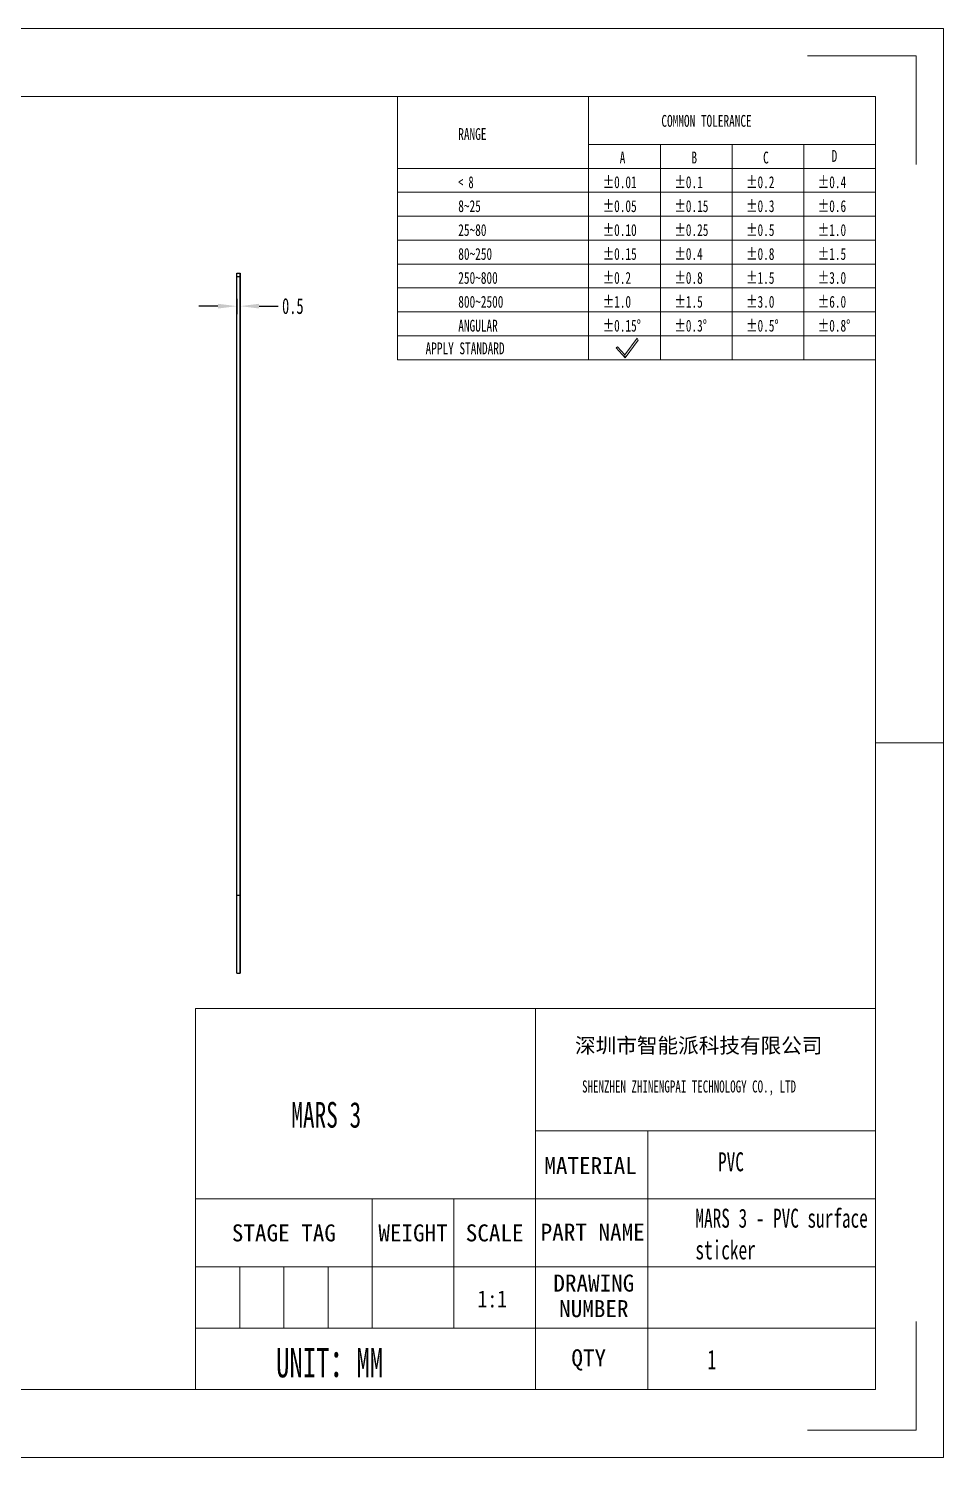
# Model space of a CAD drawing. Header units: millimetres. Extents: x 3628 to 3947, y -242 to -17.
# Drawn here: x 3802.3 to 3946.8, y -242.3 to -16.8 of the extents above; entities that cross this region are included whole.
import ezdxf

# ---------------------------------------------------------------- set-up
doc = ezdxf.new("R2010")
doc.units = ezdxf.units.MM
doc.header["$LTSCALE"] = 16.334999
doc.header["$PDSIZE"] = 0.1
doc.linetypes.add('CENTERX2', pattern=[20.32, 12.7, -2.54, 2.54, -2.54])
doc.linetypes.add('点画线', pattern=[18, 12, -2, 2, -2])
doc.layers.get('0').update_dxf_attribs({"lineweight": 18})
doc.layers.add('中心线层', color=1, linetype='点画线', lineweight=18)
doc.layers.add('尺寸线层', color=3, linetype='Continuous', lineweight=18)
doc.styles.add('SLDTEXTSTYLE4', font='', dxfattribs={"width": 0.7})
doc.styles.add('SLDTEXTSTYLE5', font='', dxfattribs={"width": 0.633333})
doc.styles.get("Standard").update_dxf_attribs({"font": '', "width": 0.667})
doc.styles.add('TEXTSTYLE_2', font='')
doc.styles.add('TEXTSTYLE_3', font='')
doc.styles.get('SLDTEXTSTYLE4').set_extended_font_data('宋体')
doc.styles.get('SLDTEXTSTYLE5').set_extended_font_data('宋体')
doc.styles.get('Standard').set_extended_font_data('仿宋')
doc.styles.get('TEXTSTYLE_2').set_extended_font_data('宋体')
doc.styles.get('TEXTSTYLE_3').set_extended_font_data('宋体')
doc.dimstyles.get("Standard").update_dxf_attribs({"dimtxt": 2.5, "dimasz": 3, "dimexe": 1.25, "dimexo": 0.125, "dimtad": 1, "dimdsep": 46, "dimtxsty": 'Standard', "dimblk": '_CAXARROW', "dimcen": 0.09, "dimdle": 6, "dimadec": 0, "dimazin": 0, "dimtfac": 1, "dimtofl": 0, "dimtmove": 0, "dimatfit": 3, "dimfxl": 0, "dimtolj": 1, "dimarcsym": 0})

# ---------------------------------------------------------------- blocks, each defined once
blk = doc.blocks.new('_CAXARROW')
blk.add_hatch(color=0).paths.add_polyline_path([(0, 0), (-1, 0.125), (-1, -0.125)], flags=0)
blk = doc.blocks.new('*D58')
at = {"layer": 'Defpoints', "color": 0, "linetype": 'CENTERX2'}
for p in [(3835.25, -59.35), (3835.75, -59.35), (3835.75, -60.65)]:
    blk.add_point(p, dxfattribs=at)
at = {"layer": '中心线层', "color": 0, "linetype": 'Continuous', "lineweight": -2}
for p, q in [((3832.25, -60.65), (3829.25, -60.65)), ((3835.25, -59.48), (3835.25, -61.9)), ((3835.75, -59.48), (3835.75, -61.9)), ((3838.75, -60.65), (3841.75, -60.65))]:
    blk.add_line(p, q, dxfattribs=at)
at = {"layer": '中心线层', "color": 0, "linetype": 'CENTERX2', "lineweight": -2, "xscale": 3, "yscale": 3, "zscale": 3}
blk.add_blockref('_CAXARROW', (3835.25, -60.65), dxfattribs=at)
at = {"layer": '中心线层', "color": 0, "linetype": 'CENTERX2', "lineweight": -2, "xscale": 3, "yscale": 3, "zscale": 3, "rotation": 180}
blk.add_blockref('_CAXARROW', (3835.75, -60.65), dxfattribs=at)
at = {"layer": '中心线层', "color": 0, "linetype": 'CENTERX2', "insert": (3844.07, -60.65), "char_height": 2.5, "attachment_point": 5}
blk.add_mtext('\\A1;0.5', dxfattribs=at)

msp = doc.modelspace()

# ---------------------------------------------------------------- linework, layer by layer
at = {"color": 7, "linetype": 'Continuous'}
for p, q in [((3627.90403, -16.84528), (3946.80764, -16.84528)), ((3946.80764, -242.33268), (3946.80764, -16.84528)), ((3925.33265, -21.14028), (3942.51264, -21.14028)), ((3942.51264, -38.32027), (3942.51264, -21.14028)), ((3638.64153, -27.58278), (3936.07014, -27.58278)), ((3936.07014, -231.59519), (3936.07014, -27.58278)), ((3936.07014, -129.58898), (3946.80764, -129.58898)), ((3942.51264, -238.03768), (3942.51264, -220.85769)), ((3638.64153, -231.59519), (3936.07014, -231.59519)), ((3925.33265, -238.03768), (3942.51264, -238.03768)), ((3627.90403, -242.33268), (3946.80764, -242.33268))]:
    msp.add_line(p, q, dxfattribs=at)
for p, q in [((3860.59297, -27.58278), (3860.59297, -69.09522)), ((3890.78384, -27.58278), (3890.78384, -69.09522)), ((3890.78384, -35.13049), (3936.07014, -35.13049)), ((3902.10542, -35.13049), (3902.10542, -69.09522)), ((3913.42699, -35.13049), (3913.42699, -69.09522)), ((3924.74857, -35.13049), (3924.74857, -69.09522)), ((3860.59297, -38.90435), (3936.07014, -38.90435)), ((3860.59297, -42.67821), (3936.07014, -42.67821)), ((3860.59297, -46.45207), (3936.07014, -46.45207)), ((3860.59297, -50.22593), (3936.07014, -50.22593)), ((3860.59297, -53.99979), (3936.07014, -53.99979)), ((3860.59297, -57.77365), (3936.07014, -57.77365)), ((3860.59297, -61.5475), (3936.07014, -61.5475)), ((3860.59297, -65.32136), (3936.07014, -65.32136)), ((3895.34276, -67.05044), (3895.11842, -67.25248)), ((3895.11842, -67.25248), (3896.53263, -68.82276)), ((3896.50928, -68.3457), (3895.34276, -67.05044)), ((3898.45194, -65.71101), (3896.50928, -68.3457)), ((3896.53263, -68.82276), (3898.60444, -66.01292)), ((3898.60444, -66.01292), (3898.45194, -65.71101)), ((3860.59297, -69.09522), (3936.07014, -69.09522)), ((3896.53263, -68.82276), (3896.50928, -68.3457)), ((3896.50928, -68.3457), (3896.53263, -68.82276))]:
    msp.add_line(p, q)
at = {"color": 7, "linetype": 'Continuous', "lineweight": 25}
for p, q in [((3835.24533, -55.97029), (3835.24533, -55.45894)), ((3835.24533, -55.45894), (3835.74533, -55.45894)), ((3835.24533, -55.97029), (3835.74533, -55.97029)), ((3835.74533, -55.97029), (3835.74533, -55.45894)), ((3835.74533, -55.45894), (3835.74539, -55.45894)), ((3835.74539, -55.45894), (3835.74539, -55.97029)), ((3835.23286, -69.59325), (3835.24535, -69.59325)), ((3835.74537, -146.29627), (3835.74537, -146.29627)), ((3835.74537, -154.39627), (3835.74537, -146.29627)), ((3835.74537, -146.29627), (3835.74537, -154.39627)), ((3835.74534, -149.35574), (3835.74534, -151.35575)), ((3835.74535, -151.35575), (3835.74535, -149.35574)), ((3835.24533, -153.60505), (3835.74533, -153.60505)), ((3835.74537, -154.39627), (3835.74537, -154.39627)), ((3835.24533, -155.65969), (3835.23286, -155.65969)), ((3835.24533, -157.04008), (3835.23286, -157.04008)), ((3835.23287, -155.59797), (3835.24533, -155.59797)), ((3835.23286, -158.47085), (3835.24533, -158.47085)), ((3835.24534, -165.90894), (3835.74534, -165.90894)), ((3835.74538, -165.90894), (3835.74534, -165.90894))]:
    msp.add_line(p, q, dxfattribs=at)
at = {"color": 2, "linetype": 'Continuous'}
for p, q in [((3828.69519, -201.5302), (3828.69519, -171.46521)), ((3828.69519, -201.5302), (3828.69519, -171.46521)), ((3828.69519, -171.46521), (3882.38267, -171.46521)), ((3882.38267, -212.26769), (3882.38267, -171.46521)), ((3882.38267, -190.7927), (3882.38267, -171.46521)), ((3882.38267, -171.46521), (3936.07014, -171.46521)), ((3882.38267, -201.5302), (3882.38267, -171.46521)), ((3936.07014, -190.7927), (3936.07014, -171.46521)), ((3882.38267, -190.7927), (3936.07014, -190.7927)), ((3900.12455, -190.7927), (3900.12455, -231.59519)), ((3936.07014, -212.26769), (3936.07014, -190.7927)), ((3828.69519, -231.59519), (3828.69519, -201.5302)), ((3828.69519, -201.5302), (3882.38267, -201.5302)), ((3828.69519, -212.26769), (3828.69519, -201.5302)), ((3828.69519, -201.5302), (3856.61268, -201.5302)), ((3856.61268, -212.26769), (3856.61268, -201.5302)), ((3856.61268, -212.26769), (3856.61268, -201.5302)), ((3856.61268, -201.5302), (3882.38267, -201.5302)), ((3869.49767, -212.26769), (3869.49767, -201.5302)), ((3882.38267, -201.5302), (3936.07014, -201.5302)), ((3882.38267, -212.26769), (3882.38267, -201.5302)), ((3828.69519, -221.93144), (3828.69519, -212.26769)), ((3828.69519, -212.26769), (3856.61268, -212.26769)), ((3828.69519, -212.26769), (3856.61268, -212.26769)), ((3828.69519, -212.26769), (3856.61268, -212.26769)), ((3828.69519, -212.26769), (3828.69519, -221.93144)), ((3835.67456, -212.26769), (3835.67456, -221.93144)), ((3842.65394, -212.26769), (3842.65394, -221.93144)), ((3849.63331, -212.26769), (3849.63331, -221.93144)), ((3856.61268, -221.93144), (3856.61268, -212.26769)), ((3856.61268, -221.93144), (3856.61268, -212.26769)), ((3856.61268, -212.26769), (3882.38267, -212.26769)), ((3856.61268, -212.26769), (3882.38267, -212.26769)), ((3856.61268, -212.26769), (3856.61268, -221.93144)), ((3869.49767, -221.93144), (3869.49767, -212.26769)), ((3882.38267, -231.59519), (3882.38267, -212.26769)), ((3882.38267, -212.26769), (3936.07014, -212.26769)), ((3882.38267, -212.26769), (3936.07014, -212.26769)), ((3882.38267, -221.93144), (3882.38267, -212.26769)), ((3936.07014, -231.59519), (3936.07014, -212.26769)), ((3828.69519, -231.59519), (3828.69519, -221.93144)), ((3828.69519, -221.93144), (3882.38267, -221.93144)), ((3828.69519, -221.93144), (3856.61268, -221.93144)), ((3828.69519, -221.93144), (3856.61268, -221.93144)), ((3856.61268, -221.93144), (3882.38267, -221.93144)), ((3882.38267, -231.59519), (3882.38267, -221.93144)), ((3882.38267, -221.93144), (3936.07014, -221.93144)), ((3785.74521, -231.59519), (3811.5152, -231.59519)), ((3811.5152, -231.59519), (3828.69519, -231.59519)), ((3828.69519, -231.59519), (3882.38267, -231.59519)), ((3882.38267, -231.59519), (3936.07014, -231.59519))]:
    msp.add_line(p, q, dxfattribs=at)
at = {"color": 7, "linetype": 'Continuous', "lineweight": 25, "flags": 128}
for points in [[(3835.74535, -149.35574), (3835.74535, -148.33436), (3835.74535, -147.34505), (3835.74535, -146.40349), (3835.74535, -145.52461), (3835.74535, -144.72236), (3835.74535, -144.00947), (3835.74535, -143.39723), (3835.74535, -142.89537), (3835.74535, -142.51183), (3835.74535, -142.25272), (3835.74534, -142.12211), (3835.74534, -142.12211), (3835.74534, -142.25272), (3835.74534, -142.51183), (3835.74534, -142.89537), (3835.74534, -143.39723), (3835.74534, -144.00947), (3835.74534, -144.72236), (3835.74534, -145.52461), (3835.74534, -146.40349), (3835.74534, -147.34505), (3835.74534, -148.33436), (3835.74534, -149.35574)], [(3835.74534, -150.34627), (3835.74534, -149.33107), (3835.74534, -148.33188), (3835.74534, -147.36446), (3835.74534, -146.44406), (3835.74534, -145.58521), (3835.74534, -144.80144), (3835.74534, -144.10512), (3835.74534, -143.50721), (3835.74534, -143.01717), (3835.74534, -142.64272), (3835.74534, -142.38975), (3835.74534, -142.26225), (3835.74534, -142.26225), (3835.74535, -142.38975), (3835.74535, -142.64272), (3835.74535, -143.01717), (3835.74535, -143.50721), (3835.74535, -144.10512), (3835.74535, -144.80144), (3835.74535, -145.58521), (3835.74535, -146.44406), (3835.74535, -147.36446), (3835.74535, -148.33188), (3835.74535, -149.33107), (3835.74535, -150.34627), (3835.74535, -151.36147), (3835.74535, -152.36066), (3835.74535, -153.32808), (3835.74535, -154.24848), (3835.74535, -155.10733), (3835.74535, -155.8911), (3835.74535, -156.58742), (3835.74535, -157.18533), (3835.74535, -157.67537), (3835.74535, -158.04983), (3835.74535, -158.30279), (3835.74534, -158.43029), (3835.74534, -158.43029), (3835.74534, -158.30279), (3835.74534, -158.04983), (3835.74534, -157.67537), (3835.74534, -157.18533), (3835.74534, -156.58742), (3835.74534, -155.8911), (3835.74534, -155.10733), (3835.74534, -154.24848), (3835.74534, -153.32808), (3835.74534, -152.36066), (3835.74534, -151.36147), (3835.74534, -150.34627)], [(3835.74534, -151.35575), (3835.74534, -152.37712), (3835.74534, -153.36644), (3835.74534, -154.308), (3835.74534, -155.18688), (3835.74534, -155.98913), (3835.74534, -156.70202), (3835.74534, -157.31426), (3835.74534, -157.81612), (3835.74534, -158.19966), (3835.74534, -158.45877), (3835.74534, -158.58937), (3835.74534, -158.58937), (3835.74535, -158.45877), (3835.74535, -158.19966), (3835.74535, -157.81612), (3835.74535, -157.31426), (3835.74535, -156.70202), (3835.74535, -155.98913), (3835.74535, -155.18688), (3835.74535, -154.308), (3835.74535, -153.36644), (3835.74535, -152.37712), (3835.74535, -151.35575)], [(3835.24534, -165.90894), (3835.24534, -165.84189), (3835.24534, -165.64147), (3835.24534, -165.30982), (3835.24534, -164.85048), (3835.24534, -164.26835), (3835.24534, -163.56966), (3835.24534, -162.76187), (3835.24534, -161.85361), (3835.24533, -160.8546), (3835.24533, -159.7755), (3835.24533, -158.62783), (3835.24533, -157.42388), (3835.24533, -156.17649), (3835.24533, -154.899), (3835.24533, -153.60505)], [(3835.74534, -165.90894), (3835.74534, -165.84189), (3835.74534, -165.64147), (3835.74534, -165.30982), (3835.74534, -164.85048), (3835.74534, -164.26835), (3835.74534, -163.56966), (3835.74533, -162.76187), (3835.74533, -161.85361), (3835.74533, -160.8546), (3835.74533, -159.7755), (3835.74533, -158.62783), (3835.74533, -157.42388), (3835.74533, -156.17649), (3835.74533, -154.899), (3835.74533, -153.60505)], [(3835.74539, -153.60505), (3835.74539, -154.899), (3835.74539, -156.17649), (3835.74538, -157.42388), (3835.74538, -158.62783), (3835.74538, -159.7755), (3835.74538, -160.8546), (3835.74538, -161.85361), (3835.74538, -162.76187), (3835.74538, -163.56966), (3835.74538, -164.26835), (3835.74538, -164.85048), (3835.74538, -165.30982), (3835.74538, -165.64147), (3835.74538, -165.84189), (3835.74538, -165.90894)]]:
    msp.add_lwpolyline(points, dxfattribs=at)
at = {"color": 7, "linetype": 'Continuous', "lineweight": 25}
msp.add_open_spline([(3835.24533, -153.60504), (3835.24533, -145.46867), (3835.24533, -132.81187), (3835.24533, -116.53913), (3835.24533, -102.44276), (3835.24533, -87.44274), (3835.24533, -71.17049), (3835.24533, -60.85843), (3835.24533, -55.97029)], degree=3, knots=[0, 0, 0, 0, 0.250000111, 0.388895617, 0.500000182, 0.683130413, 0.849796973, 1, 1, 1, 1], dxfattribs=at)
for points in [[(3835.74533, -153.60504), (3835.74533, -121.05964), (3835.74533, -88.51359), (3835.74533, -55.97029)], [(3835.74539, -55.97029), (3835.74539, -88.51357), (3835.74539, -121.05964), (3835.74539, -153.60504)]]:
    msp.add_open_spline(points, degree=3, dxfattribs=at)

# ---------------------------------------------------------------- texts
at = {"attachment_point": 1}
for s, insert, char_height, width, style in [('COMMON TOLERANCE', (3902.26874, -30.47375), 1.871657, 61.6181313, 'SLDTEXTSTYLE4'), ('RANGE', (3870.19206, -32.5577), 1.871657, 18.3828539, 'SLDTEXTSTYLE4'), ('D', (3929.14899, -36.00681), 1.87166, 2.6609348, 'SLDTEXTSTYLE4'), ('A', (3895.68583, -36.26089), 1.87166, 2.7041701, 'SLDTEXTSTYLE4'), ('B', (3907.0074, -36.26089), 1.87166, 2.6609348, 'SLDTEXTSTYLE4'), ('C', (3918.32898, -36.26089), 1.87166, 2.6923786, 'SLDTEXTSTYLE4'), ('< 8', (3870.19206, -40.15223), 1.871657, 8.9828308, 'SLDTEXTSTYLE5'), ('%%P0.01', (3893.02293, -40.15223), 1.871657, 13.1042195, 'SLDTEXTSTYLE4'), ('%%P0.1', (3904.34451, -40.15223), 1.871657, 9.8261994, 'SLDTEXTSTYLE4'), ('%%P0.2', (3915.66608, -40.15223), 1.871657, 11.1782845, 'SLDTEXTSTYLE4'), ('%%P0.4', (3926.98766, -40.15223), 1.871657, 11.1350492, 'SLDTEXTSTYLE4'), ('8~25', (3870.19206, -43.92609), 1.871657, 14.4956094, 'SLDTEXTSTYLE4'), ('%%P0.05', (3893.02293, -43.92609), 1.871657, 14.4563046, 'SLDTEXTSTYLE4'), ('%%P0.15', (3904.34451, -43.92609), 1.871657, 13.7999145, 'SLDTEXTSTYLE4'), ('%%P0.3', (3915.66608, -43.92609), 1.871657, 11.1782845, 'SLDTEXTSTYLE4'), ('%%P0.6', (3926.98766, -43.92609), 1.871657, 11.1782845, 'SLDTEXTSTYLE4'), ('25~80', (3870.19206, -47.69995), 1.871657, 17.7736295, 'SLDTEXTSTYLE4'), ('%%P0.10', (3893.02293, -47.69995), 1.871657, 13.1474548, 'SLDTEXTSTYLE4'), ('%%P0.25', (3904.34451, -47.69995), 1.871657, 15.1087642, 'SLDTEXTSTYLE4'), ('%%P0.5', (3915.66608, -47.69995), 1.871657, 11.1782845, 'SLDTEXTSTYLE4'), ('%%P1.0', (3926.98766, -47.69995), 1.871657, 9.8694347, 'SLDTEXTSTYLE4'), ('80~250', (3870.19206, -51.47381), 1.871657, 21.0516496, 'SLDTEXTSTYLE4'), ('%%P0.15', (3893.02293, -51.47381), 1.871657, 13.7999145, 'SLDTEXTSTYLE4'), ('%%P0.4', (3904.34451, -51.47381), 1.871657, 11.1350492, 'SLDTEXTSTYLE4'), ('%%P0.8', (3915.66608, -51.47381), 1.871657, 11.1782845, 'SLDTEXTSTYLE4'), ('%%P1.5', (3926.98766, -51.47381), 1.871657, 10.5218943, 'SLDTEXTSTYLE4'), ('250~800', (3870.19206, -55.24766), 1.871657, 24.3296698, 'SLDTEXTSTYLE4'), ('%%P0.2', (3893.02293, -55.24766), 1.871657, 11.1782845, 'SLDTEXTSTYLE4'), ('%%P0.8', (3904.34451, -55.24766), 1.871657, 11.1782845, 'SLDTEXTSTYLE4'), ('%%P1.5', (3915.66608, -55.24766), 1.871657, 10.5218943, 'SLDTEXTSTYLE4'), ('%%P3.0', (3926.98766, -55.24766), 1.871657, 11.1782845, 'SLDTEXTSTYLE4'), ('800~2500', (3870.19206, -59.02152), 1.871657, 27.6076899, 'SLDTEXTSTYLE4'), ('%%P1.0', (3893.02293, -59.02152), 1.871657, 9.8694347, 'SLDTEXTSTYLE4'), ('%%P1.5', (3904.34451, -59.02152), 1.871657, 10.5218943, 'SLDTEXTSTYLE4'), ('%%P3.0', (3915.66608, -59.02152), 1.871657, 11.1782845, 'SLDTEXTSTYLE4'), ('%%P6.0', (3926.98766, -59.02152), 1.871657, 11.1782845, 'SLDTEXTSTYLE4'), ('ANGULAR', (3870.19206, -62.79538), 1.871657, 26.2870487, 'SLDTEXTSTYLE4'), ('%%P0.15%%D', (3893.02293, -62.79538), 1.871657, 16.4372664, 'SLDTEXTSTYLE4'), ('%%P0.3%%D', (3904.34451, -62.79538), 1.871657, 13.8156364, 'SLDTEXTSTYLE4'), ('%%P0.5%%D', (3915.66608, -62.79538), 1.871657, 13.8156364, 'SLDTEXTSTYLE4'), ('%%P0.8%%D', (3926.98766, -62.79538), 1.871657, 13.8156364, 'SLDTEXTSTYLE4'), ('APPLY STANDARD', (3865.0306, -66.37731), 1.871657, 53.800407, 'SLDTEXTSTYLE4')]:
    msp.add_mtext(s, dxfattribs=dict(at, insert=insert, char_height=char_height, width=width, style=style))
at = {"color": 7, "linetype": 'Continuous', "insert": (3908.1636, -176.12893), "char_height": 2.3865904, "width": 56.6235096, "attachment_point": 2, "style": 'TEXTSTYLE_2'}
msp.add_mtext('深圳市智能派科技有限公司', dxfattribs=at)
at = {"color": 7, "linetype": 'Continuous', "attachment_point": 2, "line_spacing_factor": 0.9, "style": 'TEXTSTYLE_3'}
for s, insert, char_height, width in [('MATERIAL\\P ', (3891.09147, -194.94705), 2.684374, 38.8040482), ('STAGE TAG ', (3842.65394, -205.55676), 2.684374, 32.4641455), ('WEIGHT', (3863.05518, -205.55676), 2.684374, 11.7965645), ('SCALE', (3875.94017, -205.55676), 2.684374, 11.7965645), ('PART NAME', (3891.41892, -205.43449), 2.684374, 22.490398), ('DRAWING NUMBER', (3891.59804, -213.47988), 2.6843738, 22.490398), ('QTY', (3890.79391, -225.27379), 2.684374, 29.9630074)]:
    msp.add_mtext(s, dxfattribs=dict(at, insert=insert, char_height=char_height, width=width))
at = {"insert": (3873.23743, -218.70648), "char_height": 2.6843738, "width": 6.434444, "attachment_point": 7}
msp.add_mtext('{\\W0.85;1:1}', dxfattribs=at)
at = {"layer": '尺寸线层', "attachment_point": 1}
for s, insert, char_height, width in [('SHENZHEN ZHINENGPAI TECHNOLOGY CO., LTD', (3889.74107, -182.8401), 1.9092723, 54.0220985), ('MARS 3', (3843.82247, -186.24155), 4.055878, 33.1003195), ('UNIT：MM', (3841.41774, -225.04631), 4.657077, 18.0518701)]:
    msp.add_mtext(s, dxfattribs=dict(at, insert=insert, char_height=char_height, width=width))
at = {"layer": '尺寸线层', "linetype": 'CENTERX2', "char_height": 3, "attachment_point": 1}
for s, insert, width in [('PVC', (3911.2111, -194.18216), 8.4335687), ('MARS 3 - PVC surface sticker', (3907.64215, -203.07889), 27.2297811)]:
    msp.add_mtext(s, dxfattribs=dict(at, insert=insert, width=width))
at = {"layer": '尺寸线层', "ltscale": 0.2, "insert": (3909.54134, -225.36562), "char_height": 3.04191, "width": 18.2440649, "attachment_point": 1}
msp.add_mtext('1\\P\\P', dxfattribs=at)

# ---------------------------------------------------------------- dimensions: what is measured, and where the dimension line sits
at = {"layer": '中心线层', "linetype": 'CENTERX2'}
dim = msp.add_linear_dim(base=(3835.74533, -60.64644), p1=(3835.24533, -59.35201), p2=(3835.74533, -59.35201), text='0.5', dimstyle='Standard', override={"dimtad": 0, "dimtih": 1, "dimtoh": 1, "dimdec": 4, "dimzin": 0, "dimtdec": 4, "dimtzin": 0, "dimarcsym": 1}, dxfattribs=at)
dim.commit()
dim.dimension.update_dxf_attribs({"geometry": '*D58', "text_midpoint": (3844.06642, -60.64644)})

doc.saveas('drawing.dxf')
